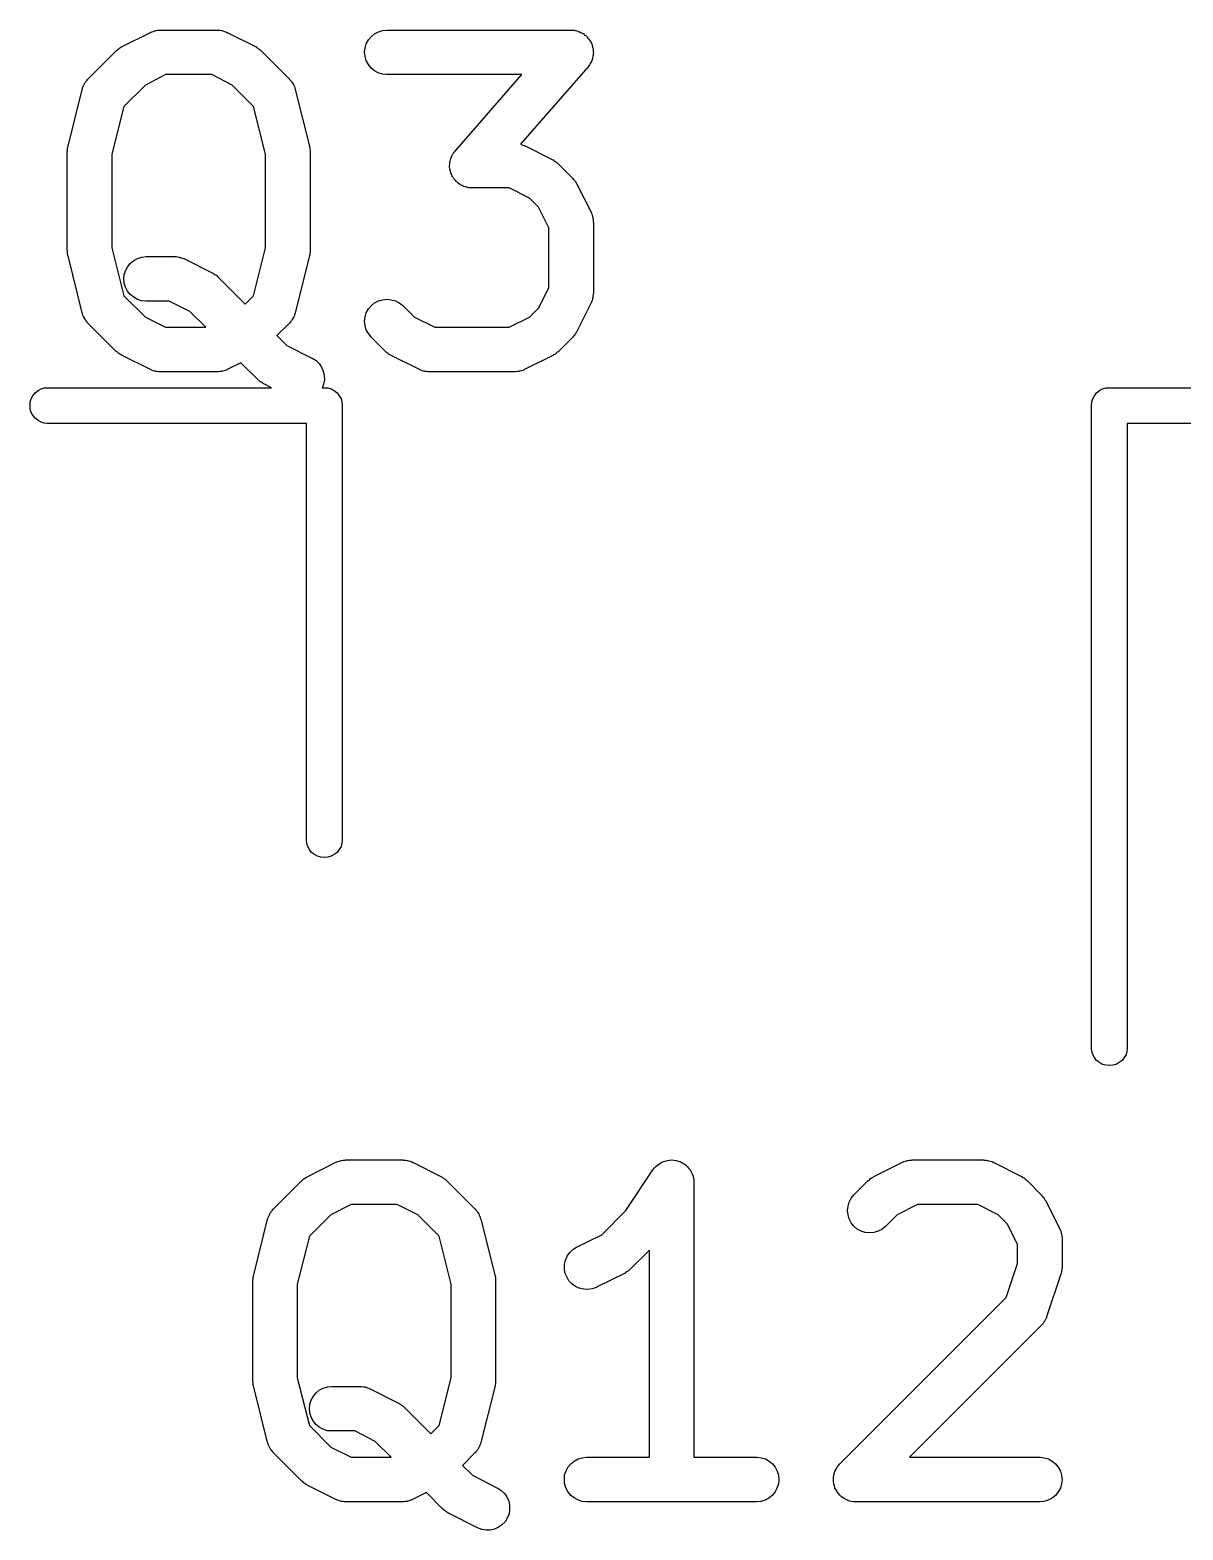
# Model space of a CAD drawing. Extents: x -2 to 178, y -114 to 6.
# Drawn here: x 161.89 to 165.77, y -109.42 to -104.38 of the extents above; entities that cross this region are included whole.
import ezdxf

# ---------------------------------------------------------------- set-up
doc = ezdxf.new("R2010")
doc.units = 0
doc.header["$MEASUREMENT"] = 0
doc.layers.add('BLACK', color=7, linetype='CONTINUOUS')

msp = doc.modelspace()

# ---------------------------------------------------------------- linework, layer by layer
at = {"layer": 'BLACK', "linetype": 'CONTINUOUS'}
for p, q in [((162.305, -104.382), (162.31, -104.38)), ((162.31, -104.38), (162.312, -104.379)), ((162.312, -104.379), (162.314, -104.379)), ((162.314, -104.379), (162.319, -104.378)), ((162.319, -104.378), (162.324, -104.378)), ((162.324, -104.378), (162.326, -104.378)), ((162.326, -104.378), (162.329, -104.377)), ((162.329, -104.377), (162.519, -104.377)), ((162.519, -104.377), (162.52, -104.377)), ((162.52, -104.377), (162.522, -104.378)), ((162.522, -104.378), (162.524, -104.378)), ((162.524, -104.378), (162.53, -104.378)), ((162.53, -104.378), (162.535, -104.379)), ((162.535, -104.379), (162.537, -104.38)), ((162.537, -104.38), (162.539, -104.38)), ((162.539, -104.38), (162.544, -104.382)), ((163.062, -104.383), (163.076, -104.379)), ((163.076, -104.379), (163.09, -104.377)), ((163.09, -104.377), (163.71, -104.377)), ((163.71, -104.377), (163.711, -104.377)), ((163.711, -104.377), (163.715, -104.378)), ((163.715, -104.378), (163.72, -104.378)), ((163.72, -104.378), (163.723, -104.379)), ((163.723, -104.379), (163.725, -104.379)), ((163.725, -104.379), (163.73, -104.38)), ((163.73, -104.38), (163.734, -104.382)), ((162.2, -104.433), (162.295, -104.385)), ((162.295, -104.385), (162.296, -104.385)), ((162.296, -104.385), (162.298, -104.384)), ((162.298, -104.384), (162.3, -104.383)), ((162.3, -104.383), (162.305, -104.382)), ((162.544, -104.382), (162.549, -104.383)), ((162.549, -104.383), (162.551, -104.385)), ((162.551, -104.385), (162.553, -104.385)), ((162.553, -104.385), (162.648, -104.433)), ((163.017, -104.437), (163.021, -104.423)), ((163.021, -104.423), (163.028, -104.41)), ((163.028, -104.41), (163.038, -104.399)), ((163.038, -104.399), (163.049, -104.39)), ((163.049, -104.39), (163.062, -104.383)), ((163.734, -104.382), (163.737, -104.383)), ((163.737, -104.383), (163.739, -104.383)), ((163.739, -104.383), (163.743, -104.386)), ((163.743, -104.386), (163.747, -104.388)), ((163.747, -104.388), (163.75, -104.389)), ((163.75, -104.389), (163.752, -104.39)), ((163.752, -104.39), (163.755, -104.394)), ((163.755, -104.394), (163.759, -104.396)), ((163.759, -104.396), (163.761, -104.398)), ((163.761, -104.398), (163.763, -104.4)), ((163.763, -104.4), (163.766, -104.404)), ((163.766, -104.404), (163.769, -104.407)), ((163.769, -104.407), (163.771, -104.409)), ((163.771, -104.409), (163.772, -104.411)), ((163.772, -104.411), (163.774, -104.415)), ((163.774, -104.415), (163.777, -104.419)), ((163.777, -104.419), (163.778, -104.422)), ((163.778, -104.422), (163.779, -104.424)), ((163.779, -104.424), (163.78, -104.429)), ((163.78, -104.429), (163.782, -104.433)), ((162.085, -104.542), (162.18, -104.447)), ((162.18, -104.447), (162.181, -104.446)), ((162.181, -104.446), (162.184, -104.444)), ((162.184, -104.444), (162.187, -104.441)), ((162.187, -104.441), (162.19, -104.439)), ((162.19, -104.439), (162.192, -104.437)), ((162.192, -104.437), (162.196, -104.435)), ((162.196, -104.435), (162.2, -104.433)), ((162.648, -104.433), (162.649, -104.433)), ((162.649, -104.433), (162.652, -104.436)), ((162.652, -104.436), (162.656, -104.438)), ((162.656, -104.438), (162.658, -104.44)), ((162.658, -104.44), (162.661, -104.441)), ((162.661, -104.441), (162.664, -104.444)), ((162.664, -104.444), (162.667, -104.447)), ((162.667, -104.447), (162.763, -104.542)), ((163.015, -104.452), (163.017, -104.437)), ((163.017, -104.466), (163.015, -104.452)), ((163.021, -104.48), (163.017, -104.466)), ((163.028, -104.493), (163.021, -104.48)), ((163.779, -104.481), (163.776, -104.486)), ((163.781, -104.477), (163.779, -104.479)), ((163.779, -104.479), (163.779, -104.481)), ((163.782, -104.472), (163.781, -104.477)), ((163.782, -104.433), (163.782, -104.436)), ((163.782, -104.436), (163.783, -104.438)), ((163.783, -104.467), (163.782, -104.472)), ((163.783, -104.438), (163.784, -104.443)), ((163.784, -104.462), (163.783, -104.465)), ((163.783, -104.465), (163.783, -104.467)), ((163.784, -104.443), (163.784, -104.448)), ((163.784, -104.448), (163.784, -104.45)), ((163.784, -104.45), (163.785, -104.453)), ((163.785, -104.453), (163.784, -104.458)), ((163.784, -104.458), (163.784, -104.462)), ((162.346, -104.527), (162.278, -104.562)), ((162.501, -104.527), (162.346, -104.527)), ((162.57, -104.562), (162.501, -104.527)), ((163.037, -104.505), (163.028, -104.493)), ((163.048, -104.514), (163.037, -104.505)), ((163.061, -104.521), (163.048, -104.514)), ((163.075, -104.526), (163.061, -104.521)), ((163.089, -104.527), (163.075, -104.526)), ((163.09, -104.527), (163.089, -104.527)), ((163.544, -104.527), (163.09, -104.527)), ((163.32, -104.784), (163.544, -104.527)), ((163.766, -104.502), (163.539, -104.761)), ((163.769, -104.498), (163.766, -104.502)), ((163.772, -104.494), (163.769, -104.498)), ((163.773, -104.492), (163.772, -104.494)), ((163.774, -104.49), (163.773, -104.492)), ((163.776, -104.486), (163.774, -104.49)), ((162.018, -104.768), (162.065, -104.577)), ((162.065, -104.577), (162.066, -104.576)), ((162.066, -104.576), (162.067, -104.571)), ((162.067, -104.571), (162.069, -104.566)), ((162.069, -104.566), (162.07, -104.564)), ((162.07, -104.564), (162.071, -104.562)), ((162.071, -104.562), (162.073, -104.558)), ((162.073, -104.558), (162.076, -104.554)), ((162.076, -104.554), (162.077, -104.552)), ((162.077, -104.552), (162.078, -104.55)), ((162.078, -104.55), (162.082, -104.546)), ((162.082, -104.546), (162.085, -104.542)), ((162.278, -104.562), (162.206, -104.634)), ((162.642, -104.634), (162.57, -104.562)), ((162.763, -104.542), (162.763, -104.543)), ((162.763, -104.543), (162.766, -104.547)), ((162.766, -104.547), (162.77, -104.551)), ((162.77, -104.551), (162.771, -104.553)), ((162.771, -104.553), (162.772, -104.554)), ((162.772, -104.554), (162.775, -104.559)), ((162.775, -104.559), (162.777, -104.563)), ((162.777, -104.563), (162.778, -104.565)), ((162.778, -104.565), (162.779, -104.567)), ((162.779, -104.567), (162.781, -104.572)), ((162.781, -104.572), (162.782, -104.577)), ((162.782, -104.577), (162.83, -104.768)), ((162.206, -104.634), (162.165, -104.795)), ((162.682, -104.795), (162.642, -104.634)), ((162.015, -104.785), (162.016, -104.783)), ((162.016, -104.776), (162.017, -104.77)), ((162.016, -104.782), (162.016, -104.776)), ((162.016, -104.783), (162.016, -104.782)), ((162.017, -104.77), (162.018, -104.769)), ((162.018, -104.769), (162.018, -104.768)), ((162.83, -104.768), (162.83, -104.769)), ((162.83, -104.769), (162.83, -104.77)), ((162.83, -104.77), (162.831, -104.771)), ((162.831, -104.771), (162.831, -104.777)), ((162.831, -104.777), (162.832, -104.783)), ((162.832, -104.783), (162.832, -104.784)), ((162.832, -104.784), (162.832, -104.786)), ((163.317, -104.788), (163.32, -104.784)), ((163.539, -104.761), (163.544, -104.763)), ((163.544, -104.763), (163.549, -104.764)), ((163.549, -104.764), (163.551, -104.765)), ((163.551, -104.765), (163.553, -104.766)), ((163.553, -104.766), (163.648, -104.814)), ((162.015, -104.786), (162.015, -104.785)), ((162.015, -105.119), (162.015, -104.786)), ((162.165, -104.795), (162.165, -105.11)), ((162.682, -105.11), (162.682, -104.795)), ((162.832, -104.786), (162.832, -105.119)), ((163.301, -104.833), (163.302, -104.828)), ((163.301, -104.835), (163.301, -104.833)), ((163.301, -104.838), (163.301, -104.835)), ((163.302, -104.821), (163.303, -104.818)), ((163.302, -104.823), (163.302, -104.821)), ((163.302, -104.828), (163.302, -104.823)), ((163.303, -104.818), (163.304, -104.814)), ((163.304, -104.814), (163.305, -104.809)), ((163.305, -104.809), (163.306, -104.807)), ((163.306, -104.807), (163.307, -104.804)), ((163.307, -104.804), (163.309, -104.8)), ((163.309, -104.8), (163.311, -104.796)), ((163.311, -104.796), (163.313, -104.794)), ((163.313, -104.794), (163.314, -104.791)), ((163.314, -104.791), (163.317, -104.788)), ((163.648, -104.814), (163.649, -104.814)), ((163.649, -104.814), (163.652, -104.817)), ((163.652, -104.817), (163.656, -104.819)), ((163.656, -104.819), (163.658, -104.821)), ((163.658, -104.821), (163.661, -104.822)), ((163.661, -104.822), (163.664, -104.825)), ((163.664, -104.825), (163.667, -104.828)), ((163.667, -104.828), (163.715, -104.876)), ((163.302, -104.843), (163.301, -104.838)), ((163.303, -104.847), (163.302, -104.843)), ((163.303, -104.85), (163.303, -104.847)), ((163.304, -104.853), (163.303, -104.85)), ((163.305, -104.857), (163.304, -104.853)), ((163.307, -104.861), (163.305, -104.857)), ((163.308, -104.864), (163.307, -104.861)), ((163.309, -104.866), (163.308, -104.864)), ((163.311, -104.87), (163.309, -104.866)), ((163.313, -104.874), (163.311, -104.87)), ((163.315, -104.876), (163.313, -104.874)), ((163.316, -104.879), (163.315, -104.876)), ((163.32, -104.882), (163.316, -104.879)), ((163.323, -104.886), (163.32, -104.882)), ((163.715, -104.876), (163.716, -104.876)), ((163.716, -104.876), (163.718, -104.88)), ((163.718, -104.88), (163.721, -104.883)), ((163.721, -104.883), (163.723, -104.885)), ((163.723, -104.885), (163.725, -104.888)), ((163.325, -104.887), (163.323, -104.886)), ((163.326, -104.889), (163.325, -104.887)), ((163.33, -104.892), (163.326, -104.889)), ((163.334, -104.895), (163.33, -104.892)), ((163.336, -104.896), (163.334, -104.895)), ((163.338, -104.898), (163.336, -104.896)), ((163.343, -104.9), (163.338, -104.898)), ((163.347, -104.902), (163.343, -104.9)), ((163.349, -104.903), (163.347, -104.902)), ((163.352, -104.904), (163.349, -104.903)), ((163.356, -104.905), (163.352, -104.904)), ((163.361, -104.907), (163.356, -104.905)), ((163.363, -104.907), (163.361, -104.907)), ((163.366, -104.908), (163.363, -104.907)), ((163.37, -104.908), (163.366, -104.908)), ((163.375, -104.908), (163.37, -104.908)), ((163.376, -104.908), (163.375, -104.908)), ((163.501, -104.908), (163.376, -104.908)), ((163.57, -104.943), (163.501, -104.908)), ((163.725, -104.888), (163.727, -104.891)), ((163.727, -104.891), (163.729, -104.895)), ((163.729, -104.895), (163.777, -104.99)), ((163.6, -104.973), (163.57, -104.943)), ((163.635, -105.042), (163.6, -104.973)), ((163.777, -104.99), (163.777, -104.991)), ((163.777, -104.991), (163.778, -104.993)), ((163.778, -104.993), (163.779, -104.995)), ((163.779, -104.995), (163.78, -105)), ((163.78, -105), (163.782, -105.005)), ((163.782, -105.005), (163.782, -105.007)), ((163.782, -105.007), (163.783, -105.009)), ((163.783, -105.009), (163.784, -105.014)), ((163.784, -105.014), (163.784, -105.019)), ((163.784, -105.019), (163.784, -105.022)), ((163.784, -105.022), (163.785, -105.024)), ((163.785, -105.024), (163.785, -105.262)), ((163.635, -105.244), (163.635, -105.042)), ((162.016, -105.12), (162.015, -105.119)), ((162.016, -105.122), (162.016, -105.12)), ((162.016, -105.128), (162.016, -105.122)), ((162.017, -105.134), (162.016, -105.128)), ((162.017, -105.135), (162.017, -105.134)), ((162.017, -105.136), (162.017, -105.135)), ((162.018, -105.137), (162.017, -105.136)), ((162.065, -105.328), (162.018, -105.137)), ((162.165, -105.11), (162.206, -105.271)), ((162.642, -105.271), (162.682, -105.11)), ((162.83, -105.137), (162.782, -105.328)), ((162.831, -105.135), (162.83, -105.136)), ((162.83, -105.136), (162.83, -105.137)), ((162.832, -105.123), (162.831, -105.129)), ((162.831, -105.129), (162.831, -105.135)), ((162.832, -105.119), (162.832, -105.12)), ((162.832, -105.12), (162.832, -105.121)), ((162.832, -105.121), (162.832, -105.123)), ((162.207, -105.199), (162.212, -105.185)), ((162.212, -105.185), (162.219, -105.172)), ((162.219, -105.172), (162.228, -105.161)), ((162.228, -105.161), (162.239, -105.152)), ((162.239, -105.152), (162.252, -105.145)), ((162.252, -105.145), (162.266, -105.141)), ((162.266, -105.141), (162.281, -105.139)), ((162.281, -105.139), (162.376, -105.139)), ((162.376, -105.139), (162.377, -105.139)), ((162.377, -105.139), (162.379, -105.14)), ((162.379, -105.14), (162.382, -105.139)), ((162.382, -105.139), (162.387, -105.14)), ((162.387, -105.14), (162.392, -105.141)), ((162.392, -105.141), (162.394, -105.142)), ((162.394, -105.142), (162.396, -105.142)), ((162.396, -105.142), (162.401, -105.144)), ((162.401, -105.144), (162.406, -105.145)), ((162.406, -105.145), (162.408, -105.146)), ((162.408, -105.146), (162.41, -105.147)), ((162.41, -105.147), (162.505, -105.195)), ((162.206, -105.214), (162.207, -105.199)), ((162.207, -105.228), (162.206, -105.214)), ((162.211, -105.242), (162.207, -105.228)), ((162.505, -105.195), (162.506, -105.195)), ((162.506, -105.195), (162.509, -105.198)), ((162.509, -105.198), (162.513, -105.2)), ((162.513, -105.2), (162.516, -105.202)), ((162.516, -105.202), (162.518, -105.203)), ((162.518, -105.203), (162.521, -105.206)), ((162.521, -105.206), (162.524, -105.209)), ((162.524, -105.209), (162.614, -105.299)), ((162.206, -105.271), (162.278, -105.343)), ((162.218, -105.255), (162.211, -105.242)), ((162.227, -105.267), (162.218, -105.255)), ((162.239, -105.276), (162.227, -105.267)), ((162.251, -105.283), (162.239, -105.276)), ((162.265, -105.288), (162.251, -105.283)), ((162.28, -105.289), (162.265, -105.288)), ((162.281, -105.289), (162.28, -105.289)), ((162.358, -105.289), (162.281, -105.289)), ((162.427, -105.324), (162.358, -105.289)), ((162.614, -105.299), (162.642, -105.271)), ((163.049, -105.295), (163.062, -105.288)), ((163.062, -105.288), (163.076, -105.284)), ((163.076, -105.284), (163.091, -105.282)), ((163.091, -105.282), (163.105, -105.284)), ((163.105, -105.284), (163.119, -105.288)), ((163.119, -105.288), (163.132, -105.295)), ((163.6, -105.313), (163.635, -105.244)), ((163.78, -105.287), (163.778, -105.291)), ((163.782, -105.282), (163.78, -105.287)), ((163.783, -105.277), (163.782, -105.28)), ((163.782, -105.28), (163.782, -105.282)), ((163.784, -105.267), (163.783, -105.272)), ((163.783, -105.272), (163.783, -105.277)), ((163.785, -105.263), (163.784, -105.265)), ((163.784, -105.265), (163.784, -105.267)), ((163.785, -105.262), (163.785, -105.263)), ((162.067, -105.332), (162.065, -105.328)), ((162.068, -105.337), (162.067, -105.332)), ((162.069, -105.339), (162.068, -105.337)), ((162.07, -105.341), (162.069, -105.339)), ((162.481, -105.377), (162.427, -105.324)), ((162.779, -105.338), (162.778, -105.34)), ((162.78, -105.333), (162.779, -105.338)), ((162.782, -105.329), (162.78, -105.333)), ((162.782, -105.328), (162.782, -105.329)), ((163.017, -105.342), (163.021, -105.328)), ((163.021, -105.328), (163.028, -105.315)), ((163.028, -105.315), (163.038, -105.304)), ((163.038, -105.304), (163.049, -105.295)), ((163.132, -105.295), (163.144, -105.304)), ((163.144, -105.304), (163.183, -105.343)), ((163.57, -105.343), (163.6, -105.313)), ((163.777, -105.295), (163.729, -105.391)), ((163.778, -105.291), (163.777, -105.293)), ((163.777, -105.293), (163.777, -105.295)), ((162.073, -105.346), (162.07, -105.341)), ((162.075, -105.35), (162.073, -105.346)), ((162.077, -105.352), (162.075, -105.35)), ((162.078, -105.354), (162.077, -105.352)), ((162.081, -105.358), (162.078, -105.354)), ((162.084, -105.362), (162.081, -105.358)), ((162.085, -105.363), (162.084, -105.362)), ((162.18, -105.458), (162.085, -105.363)), ((162.278, -105.343), (162.346, -105.377)), ((162.346, -105.377), (162.481, -105.377)), ((162.763, -105.363), (162.72, -105.405)), ((162.766, -105.359), (162.763, -105.363)), ((162.769, -105.355), (162.766, -105.359)), ((162.77, -105.353), (162.769, -105.355)), ((162.772, -105.351), (162.77, -105.353)), ((162.774, -105.347), (162.772, -105.351)), ((162.777, -105.342), (162.774, -105.347)), ((162.778, -105.34), (162.777, -105.342)), ((163.015, -105.356), (163.017, -105.342)), ((163.017, -105.371), (163.015, -105.356)), ((163.021, -105.385), (163.017, -105.371)), ((163.028, -105.398), (163.021, -105.385)), ((163.183, -105.343), (163.251, -105.377)), ((163.251, -105.377), (163.501, -105.377)), ((163.501, -105.377), (163.57, -105.343)), ((162.72, -105.405), (162.754, -105.438)), ((162.754, -105.438), (162.838, -105.481)), ((163.037, -105.409), (163.028, -105.398)), ((163.037, -105.41), (163.037, -105.409)), ((163.085, -105.458), (163.037, -105.41)), ((163.715, -105.41), (163.667, -105.458)), ((163.718, -105.407), (163.715, -105.41)), ((163.721, -105.404), (163.718, -105.407)), ((163.722, -105.401), (163.721, -105.404)), ((163.724, -105.399), (163.722, -105.401)), ((163.726, -105.395), (163.724, -105.399)), ((163.729, -105.392), (163.726, -105.395)), ((163.729, -105.391), (163.729, -105.392)), ((162.184, -105.46), (162.18, -105.458)), ((162.187, -105.463), (162.184, -105.46)), ((162.189, -105.465), (162.187, -105.463)), ((162.192, -105.467), (162.189, -105.465)), ((162.195, -105.469), (162.192, -105.467)), ((162.199, -105.471), (162.195, -105.469)), ((162.2, -105.472), (162.199, -105.471)), ((162.295, -105.519), (162.2, -105.472)), ((162.838, -105.481), (162.839, -105.481)), ((162.839, -105.481), (162.852, -105.489)), ((162.852, -105.489), (162.862, -105.499)), ((163.088, -105.46), (163.085, -105.458)), ((163.091, -105.463), (163.088, -105.46)), ((163.094, -105.465), (163.091, -105.463)), ((163.096, -105.467), (163.094, -105.465)), ((163.1, -105.469), (163.096, -105.467)), ((163.104, -105.471), (163.1, -105.469)), ((163.105, -105.472), (163.104, -105.471)), ((163.2, -105.519), (163.105, -105.472)), ((163.648, -105.472), (163.553, -105.519)), ((163.651, -105.47), (163.648, -105.472)), ((163.655, -105.468), (163.651, -105.47)), ((163.658, -105.466), (163.655, -105.468)), ((163.66, -105.464), (163.658, -105.466)), ((163.663, -105.461), (163.66, -105.464)), ((163.667, -105.459), (163.663, -105.461)), ((163.667, -105.458), (163.667, -105.459)), ((162.297, -105.52), (162.295, -105.519)), ((162.299, -105.521), (162.297, -105.52)), ((162.304, -105.523), (162.299, -105.521)), ((162.309, -105.525), (162.304, -105.523)), ((162.311, -105.525), (162.309, -105.525)), ((162.313, -105.526), (162.311, -105.525)), ((162.318, -105.526), (162.313, -105.526)), ((162.323, -105.527), (162.318, -105.526)), ((162.325, -105.527), (162.323, -105.527)), ((162.328, -105.527), (162.325, -105.527)), ((162.329, -105.527), (162.328, -105.527)), ((162.519, -105.527), (162.329, -105.527)), ((162.521, -105.527), (162.519, -105.527)), ((162.523, -105.527), (162.521, -105.527)), ((162.529, -105.526), (162.523, -105.527)), ((162.534, -105.526), (162.529, -105.526)), ((162.536, -105.525), (162.534, -105.526)), ((162.538, -105.525), (162.536, -105.525)), ((162.543, -105.523), (162.538, -105.525)), ((162.548, -105.522), (162.543, -105.523)), ((162.55, -105.521), (162.548, -105.522)), ((162.552, -105.52), (162.55, -105.521)), ((162.553, -105.519), (162.552, -105.52)), ((162.599, -105.496), (162.553, -105.519)), ((162.656, -105.553), (162.599, -105.496)), ((162.862, -105.499), (162.87, -105.511)), ((162.87, -105.511), (162.876, -105.525)), ((162.876, -105.525), (162.879, -105.539)), ((162.879, -105.539), (162.88, -105.554)), ((163.202, -105.52), (163.2, -105.519)), ((163.204, -105.521), (163.202, -105.52)), ((163.209, -105.523), (163.204, -105.521)), ((163.213, -105.525), (163.209, -105.523)), ((163.216, -105.525), (163.213, -105.525)), ((163.218, -105.526), (163.216, -105.525)), ((163.223, -105.526), (163.218, -105.526)), ((163.228, -105.527), (163.223, -105.526)), ((163.23, -105.527), (163.228, -105.527)), ((163.232, -105.527), (163.23, -105.527)), ((163.233, -105.527), (163.232, -105.527)), ((163.519, -105.527), (163.233, -105.527)), ((163.521, -105.527), (163.519, -105.527)), ((163.523, -105.527), (163.521, -105.527)), ((163.529, -105.526), (163.523, -105.527)), ((163.534, -105.526), (163.529, -105.526)), ((163.536, -105.525), (163.534, -105.526)), ((163.538, -105.525), (163.536, -105.525)), ((163.543, -105.523), (163.538, -105.525)), ((163.548, -105.522), (163.543, -105.523)), ((163.55, -105.521), (163.548, -105.522)), ((163.552, -105.52), (163.55, -105.521)), ((163.553, -105.519), (163.552, -105.52)), ((161.907, -105.597), (161.917, -105.59)), ((161.917, -105.59), (161.927, -105.584)), ((161.927, -105.584), (161.938, -105.581)), ((161.938, -105.581), (161.947, -105.58)), ((161.947, -105.58), (162.702, -105.58)), ((162.66, -105.556), (162.656, -105.553)), ((162.663, -105.559), (162.66, -105.556)), ((162.665, -105.56), (162.663, -105.559)), ((162.668, -105.562), (162.665, -105.56)), ((162.672, -105.564), (162.668, -105.562)), ((162.675, -105.567), (162.672, -105.564)), ((162.676, -105.567), (162.675, -105.567)), ((162.702, -105.58), (162.676, -105.567)), ((162.877, -105.568), (162.872, -105.58)), ((162.872, -105.58), (162.877, -105.58)), ((162.88, -105.554), (162.877, -105.568)), ((162.877, -105.58), (162.88, -105.58)), ((162.88, -105.58), (162.883, -105.58)), ((162.883, -105.58), (162.883, -105.58)), ((162.883, -105.58), (162.892, -105.581)), ((162.892, -105.581), (162.903, -105.584)), ((162.903, -105.584), (162.913, -105.59)), ((162.913, -105.59), (162.923, -105.597)), ((165.477, -105.597), (165.487, -105.59)), ((165.487, -105.59), (165.497, -105.584)), ((165.497, -105.584), (165.508, -105.581)), ((165.508, -105.581), (165.517, -105.58)), ((165.517, -105.58), (165.52, -105.58)), ((165.52, -105.58), (165.523, -105.58)), ((165.523, -105.58), (166.453, -105.58)), ((161.89, -105.64), (161.891, -105.628)), ((161.891, -105.652), (161.89, -105.64)), ((161.891, -105.628), (161.894, -105.617)), ((161.894, -105.617), (161.9, -105.607)), ((161.9, -105.607), (161.907, -105.597)), ((162.923, -105.597), (162.93, -105.607)), ((162.93, -105.607), (162.936, -105.617)), ((162.936, -105.617), (162.939, -105.628)), ((162.939, -105.628), (162.94, -105.64)), ((162.94, -105.64), (162.94, -105.643)), ((165.46, -105.64), (165.461, -105.628)), ((165.46, -105.643), (165.46, -105.64)), ((165.461, -105.628), (165.464, -105.617)), ((165.464, -105.617), (165.47, -105.607)), ((165.47, -105.607), (165.477, -105.597)), ((161.894, -105.663), (161.891, -105.652)), ((161.9, -105.673), (161.894, -105.663)), ((161.907, -105.683), (161.9, -105.673)), ((161.917, -105.69), (161.907, -105.683)), ((161.927, -105.696), (161.917, -105.69)), ((162.94, -105.643), (162.94, -107.103)), ((165.46, -107.803), (165.46, -105.643)), ((161.938, -105.699), (161.927, -105.696)), ((161.947, -105.7), (161.938, -105.699)), ((162.82, -105.7), (161.947, -105.7)), ((162.82, -107.103), (162.82, -105.7)), ((166.453, -105.7), (165.58, -105.7)), ((165.58, -105.7), (165.58, -107.803)), ((162.821, -107.112), (162.82, -107.103)), ((162.94, -107.103), (162.939, -107.112)), ((162.824, -107.123), (162.821, -107.112)), ((162.83, -107.133), (162.824, -107.123)), ((162.837, -107.143), (162.83, -107.133)), ((162.847, -107.15), (162.837, -107.143)), ((162.857, -107.156), (162.847, -107.15)), ((162.913, -107.15), (162.903, -107.156)), ((162.923, -107.143), (162.913, -107.15)), ((162.93, -107.133), (162.923, -107.143)), ((162.936, -107.123), (162.93, -107.133)), ((162.939, -107.112), (162.936, -107.123)), ((162.868, -107.159), (162.857, -107.156)), ((162.88, -107.16), (162.868, -107.159)), ((162.892, -107.159), (162.88, -107.16)), ((162.903, -107.156), (162.892, -107.159)), ((165.461, -107.812), (165.46, -107.803)), ((165.58, -107.803), (165.579, -107.812)), ((165.464, -107.823), (165.461, -107.812)), ((165.47, -107.833), (165.464, -107.823)), ((165.477, -107.843), (165.47, -107.833)), ((165.487, -107.85), (165.477, -107.843)), ((165.497, -107.856), (165.487, -107.85)), ((165.508, -107.859), (165.497, -107.856)), ((165.52, -107.86), (165.508, -107.859)), ((165.532, -107.859), (165.52, -107.86)), ((165.543, -107.856), (165.532, -107.859)), ((165.553, -107.85), (165.543, -107.856)), ((165.563, -107.843), (165.553, -107.85)), ((165.57, -107.833), (165.563, -107.843)), ((165.576, -107.823), (165.57, -107.833)), ((165.579, -107.812), (165.576, -107.823)), ((162.824, -108.233), (162.919, -108.185)), ((162.919, -108.185), (162.92, -108.185)), ((162.92, -108.185), (162.922, -108.184)), ((162.922, -108.184), (162.924, -108.183)), ((162.924, -108.183), (162.929, -108.182)), ((162.929, -108.182), (162.934, -108.18)), ((162.934, -108.18), (162.936, -108.179)), ((162.936, -108.179), (162.938, -108.179)), ((162.938, -108.179), (162.943, -108.178)), ((162.943, -108.178), (162.948, -108.178)), ((162.948, -108.178), (162.95, -108.178)), ((162.95, -108.178), (162.952, -108.177)), ((162.952, -108.177), (163.143, -108.177)), ((163.143, -108.177), (163.144, -108.177)), ((163.144, -108.177), (163.146, -108.178)), ((163.146, -108.178), (163.148, -108.178)), ((163.148, -108.178), (163.153, -108.178)), ((163.153, -108.178), (163.158, -108.179)), ((163.158, -108.179), (163.161, -108.18)), ((163.161, -108.18), (163.163, -108.18)), ((163.163, -108.18), (163.168, -108.182)), ((163.168, -108.182), (163.172, -108.183)), ((163.172, -108.183), (163.174, -108.185)), ((163.174, -108.185), (163.176, -108.185)), ((163.176, -108.185), (163.272, -108.233)), ((163.894, -108.347), (163.985, -108.211)), ((163.985, -108.211), (163.986, -108.21)), ((163.986, -108.21), (163.99, -108.204)), ((163.986, -108.21), (163.986, -108.21)), ((163.986, -108.21), (163.986, -108.21)), ((163.986, -108.21), (163.986, -108.21)), ((163.99, -108.204), (163.995, -108.199)), ((163.995, -108.199), (164.001, -108.194)), ((163.995, -108.199), (163.995, -108.199)), ((163.995, -108.199), (163.995, -108.199)), ((164.001, -108.194), (164.007, -108.19)), ((164.007, -108.19), (164.013, -108.186)), ((164.007, -108.19), (164.007, -108.19)), ((164.007, -108.19), (164.007, -108.19)), ((164.013, -108.186), (164.02, -108.183)), ((164.02, -108.183), (164.026, -108.181)), ((164.02, -108.183), (164.02, -108.183)), ((164.02, -108.183), (164.02, -108.183)), ((164.026, -108.181), (164.034, -108.179)), ((164.034, -108.179), (164.041, -108.178)), ((164.034, -108.179), (164.034, -108.179)), ((164.034, -108.179), (164.034, -108.179)), ((164.041, -108.178), (164.048, -108.177)), ((164.048, -108.177), (164.048, -108.177)), ((164.048, -108.177), (164.055, -108.178)), ((164.048, -108.177), (164.048, -108.177)), ((164.055, -108.178), (164.063, -108.179)), ((164.063, -108.179), (164.063, -108.179)), ((164.063, -108.179), (164.063, -108.179)), ((164.063, -108.179), (164.07, -108.181)), ((164.07, -108.181), (164.077, -108.183)), ((164.077, -108.183), (164.077, -108.183)), ((164.077, -108.183), (164.077, -108.183)), ((164.077, -108.183), (164.083, -108.187)), ((164.083, -108.187), (164.09, -108.19)), ((164.09, -108.19), (164.09, -108.19)), ((164.09, -108.19), (164.09, -108.19)), ((164.09, -108.19), (164.095, -108.195)), ((164.095, -108.195), (164.101, -108.2)), ((164.101, -108.2), (164.101, -108.2)), ((164.101, -108.2), (164.101, -108.2)), ((164.101, -108.2), (164.105, -108.205)), ((164.105, -108.205), (164.11, -108.211)), ((164.11, -108.211), (164.11, -108.211)), ((164.11, -108.211), (164.11, -108.211)), ((164.11, -108.211), (164.114, -108.217)), ((164.728, -108.233), (164.824, -108.185)), ((164.824, -108.185), (164.825, -108.185)), ((164.825, -108.185), (164.827, -108.184)), ((164.827, -108.184), (164.829, -108.183)), ((164.829, -108.183), (164.833, -108.182)), ((164.833, -108.182), (164.838, -108.18)), ((164.838, -108.18), (164.84, -108.179)), ((164.84, -108.179), (164.843, -108.179)), ((164.843, -108.179), (164.848, -108.178)), ((164.848, -108.178), (164.853, -108.178)), ((164.853, -108.178), (164.855, -108.178)), ((164.855, -108.178), (164.857, -108.177)), ((164.857, -108.177), (165.095, -108.177)), ((165.095, -108.177), (165.096, -108.177)), ((165.096, -108.177), (165.098, -108.178)), ((165.098, -108.178), (165.101, -108.178)), ((165.101, -108.178), (165.106, -108.178)), ((165.106, -108.178), (165.111, -108.179)), ((165.111, -108.179), (165.113, -108.18)), ((165.113, -108.18), (165.115, -108.18)), ((165.115, -108.18), (165.12, -108.182)), ((165.12, -108.182), (165.125, -108.183)), ((165.125, -108.183), (165.127, -108.185)), ((165.127, -108.185), (165.129, -108.185)), ((165.129, -108.185), (165.224, -108.233)), ((162.709, -108.342), (162.804, -108.247)), ((162.804, -108.247), (162.805, -108.246)), ((162.805, -108.246), (162.808, -108.244)), ((162.808, -108.244), (162.811, -108.241)), ((162.811, -108.241), (162.814, -108.239)), ((162.814, -108.239), (162.816, -108.237)), ((162.816, -108.237), (162.82, -108.235)), ((162.82, -108.235), (162.824, -108.233)), ((163.272, -108.233), (163.273, -108.233)), ((163.273, -108.233), (163.276, -108.236)), ((163.276, -108.236), (163.28, -108.238)), ((163.28, -108.238), (163.282, -108.24)), ((163.282, -108.24), (163.285, -108.241)), ((163.285, -108.241), (163.288, -108.244)), ((163.288, -108.244), (163.291, -108.247)), ((163.291, -108.247), (163.386, -108.342)), ((164.114, -108.217), (164.117, -108.224)), ((164.117, -108.224), (164.117, -108.224)), ((164.117, -108.224), (164.117, -108.224)), ((164.117, -108.224), (164.119, -108.23)), ((164.119, -108.23), (164.121, -108.238)), ((164.121, -108.238), (164.121, -108.238)), ((164.121, -108.238), (164.121, -108.238)), ((164.121, -108.238), (164.122, -108.245)), ((164.122, -108.245), (164.123, -108.252)), ((164.123, -108.252), (164.123, -109.177)), ((164.661, -108.295), (164.709, -108.247)), ((164.709, -108.247), (164.71, -108.246)), ((164.71, -108.246), (164.713, -108.244)), ((164.713, -108.244), (164.716, -108.241)), ((164.716, -108.241), (164.719, -108.239)), ((164.719, -108.239), (164.721, -108.237)), ((164.721, -108.237), (164.725, -108.235)), ((164.725, -108.235), (164.728, -108.233)), ((165.224, -108.233), (165.225, -108.233)), ((165.225, -108.233), (165.228, -108.236)), ((165.228, -108.236), (165.232, -108.238)), ((165.232, -108.238), (165.235, -108.24)), ((165.235, -108.24), (165.237, -108.241)), ((165.237, -108.241), (165.24, -108.244)), ((165.24, -108.244), (165.244, -108.247)), ((165.244, -108.247), (165.291, -108.295)), ((164.645, -108.319), (164.652, -108.306)), ((164.652, -108.306), (164.661, -108.295)), ((165.291, -108.295), (165.292, -108.295)), ((165.292, -108.295), (165.294, -108.299)), ((165.294, -108.299), (165.297, -108.302)), ((165.297, -108.302), (165.299, -108.304)), ((165.299, -108.304), (165.301, -108.307)), ((165.301, -108.307), (165.303, -108.311)), ((165.303, -108.311), (165.305, -108.314)), ((165.305, -108.314), (165.353, -108.409)), ((162.691, -108.371), (162.693, -108.366)), ((162.693, -108.366), (162.694, -108.364)), ((162.694, -108.364), (162.695, -108.362)), ((162.695, -108.362), (162.697, -108.358)), ((162.697, -108.358), (162.7, -108.354)), ((162.7, -108.354), (162.701, -108.352)), ((162.701, -108.352), (162.702, -108.35)), ((162.702, -108.35), (162.706, -108.346)), ((162.706, -108.346), (162.709, -108.342)), ((162.902, -108.362), (162.83, -108.434)), ((162.97, -108.327), (162.902, -108.362)), ((163.125, -108.327), (162.97, -108.327)), ((163.194, -108.362), (163.125, -108.327)), ((163.266, -108.434), (163.194, -108.362)), ((163.386, -108.342), (163.387, -108.343)), ((163.387, -108.343), (163.39, -108.347)), ((163.39, -108.347), (163.394, -108.351)), ((163.394, -108.351), (163.395, -108.353)), ((163.395, -108.353), (163.396, -108.354)), ((163.396, -108.354), (163.399, -108.359)), ((163.399, -108.359), (163.401, -108.363)), ((163.401, -108.363), (163.402, -108.365)), ((163.402, -108.365), (163.403, -108.367)), ((163.813, -108.429), (163.894, -108.347)), ((164.639, -108.347), (164.641, -108.333)), ((164.641, -108.362), (164.639, -108.347)), ((164.641, -108.333), (164.645, -108.319)), ((164.645, -108.376), (164.641, -108.362)), ((164.806, -108.362), (164.767, -108.401)), ((164.875, -108.327), (164.806, -108.362)), ((165.078, -108.327), (164.875, -108.327)), ((165.146, -108.362), (165.078, -108.327)), ((165.176, -108.392), (165.146, -108.362)), ((162.642, -108.568), (162.689, -108.377)), ((162.689, -108.376), (162.691, -108.371)), ((162.689, -108.377), (162.689, -108.376)), ((163.403, -108.367), (163.404, -108.372)), ((163.404, -108.372), (163.406, -108.377)), ((163.406, -108.377), (163.454, -108.568)), ((164.652, -108.389), (164.645, -108.376)), ((164.661, -108.4), (164.652, -108.389)), ((164.672, -108.41), (164.661, -108.4)), ((164.685, -108.417), (164.672, -108.41)), ((164.699, -108.421), (164.685, -108.417)), ((164.742, -108.417), (164.728, -108.421)), ((164.755, -108.411), (164.742, -108.417)), ((164.767, -108.401), (164.755, -108.411)), ((164.767, -108.401), (164.767, -108.401)), ((165.211, -108.461), (165.176, -108.392)), ((165.353, -108.409), (165.353, -108.41)), ((165.353, -108.41), (165.354, -108.412)), ((165.354, -108.412), (165.355, -108.414)), ((165.355, -108.414), (165.357, -108.419)), ((162.83, -108.434), (162.789, -108.595)), ((163.306, -108.595), (163.266, -108.434)), ((163.728, -108.471), (163.813, -108.429)), ((164.713, -108.423), (164.699, -108.421)), ((164.728, -108.421), (164.713, -108.423)), ((165.211, -108.526), (165.211, -108.461)), ((165.357, -108.419), (165.358, -108.424)), ((165.358, -108.424), (165.359, -108.426)), ((165.359, -108.426), (165.359, -108.428)), ((165.359, -108.428), (165.36, -108.433)), ((165.36, -108.433), (165.361, -108.438)), ((165.361, -108.438), (165.36, -108.441)), ((165.36, -108.441), (165.361, -108.443)), ((165.361, -108.443), (165.361, -108.538)), ((163.688, -108.528), (163.691, -108.514)), ((163.691, -108.514), (163.697, -108.501)), ((163.697, -108.501), (163.705, -108.489)), ((163.705, -108.489), (163.716, -108.479)), ((163.716, -108.479), (163.728, -108.471)), ((163.973, -108.481), (163.91, -108.544)), ((163.973, -109.177), (163.973, -108.481)), ((162.641, -108.569), (162.642, -108.568)), ((163.454, -108.568), (163.454, -108.569)), ((163.687, -108.543), (163.688, -108.528)), ((163.689, -108.557), (163.687, -108.543)), ((163.695, -108.571), (163.689, -108.557)), ((163.891, -108.558), (163.795, -108.605)), ((163.894, -108.555), (163.891, -108.558)), ((163.898, -108.553), (163.894, -108.555)), ((163.9, -108.551), (163.898, -108.553)), ((163.903, -108.55), (163.9, -108.551)), ((163.906, -108.547), (163.903, -108.55)), ((163.909, -108.544), (163.906, -108.547)), ((163.91, -108.544), (163.909, -108.544)), ((165.173, -108.64), (165.211, -108.526)), ((165.357, -108.562), (165.309, -108.705)), ((165.358, -108.558), (165.357, -108.562)), ((165.359, -108.554), (165.358, -108.558)), ((165.36, -108.548), (165.359, -108.551)), ((165.359, -108.551), (165.359, -108.554)), ((165.361, -108.539), (165.36, -108.543)), ((165.36, -108.543), (165.36, -108.548)), ((165.361, -108.538), (165.361, -108.539)), ((162.639, -108.582), (162.64, -108.576)), ((162.639, -108.583), (162.639, -108.582)), ((162.639, -108.585), (162.639, -108.583)), ((162.639, -108.586), (162.639, -108.585)), ((162.639, -108.919), (162.639, -108.586)), ((162.64, -108.576), (162.641, -108.57)), ((162.641, -108.57), (162.641, -108.569)), ((162.789, -108.595), (162.789, -108.91)), ((163.306, -108.91), (163.306, -108.595)), ((163.454, -108.569), (163.454, -108.57)), ((163.454, -108.57), (163.455, -108.571)), ((163.455, -108.571), (163.455, -108.577)), ((163.455, -108.577), (163.456, -108.583)), ((163.456, -108.583), (163.456, -108.584)), ((163.456, -108.584), (163.456, -108.586)), ((163.456, -108.586), (163.456, -108.919)), ((163.702, -108.584), (163.695, -108.571)), ((163.712, -108.594), (163.702, -108.584)), ((163.724, -108.603), (163.712, -108.594)), ((163.737, -108.609), (163.724, -108.603)), ((163.752, -108.612), (163.737, -108.609)), ((163.766, -108.613), (163.752, -108.612)), ((163.781, -108.611), (163.766, -108.613)), ((163.795, -108.606), (163.781, -108.611)), ((163.795, -108.605), (163.795, -108.606)), ((164.614, -109.199), (165.173, -108.64)), ((165.303, -108.719), (165.301, -108.721)), ((165.305, -108.714), (165.303, -108.719)), ((165.307, -108.71), (165.305, -108.714)), ((165.308, -108.708), (165.307, -108.71)), ((165.309, -108.706), (165.308, -108.708)), ((165.309, -108.705), (165.309, -108.706)), ((165.291, -108.734), (164.848, -109.177)), ((165.293, -108.732), (165.291, -108.734)), ((165.294, -108.731), (165.293, -108.732)), ((165.297, -108.727), (165.294, -108.731)), ((165.3, -108.723), (165.297, -108.727)), ((165.301, -108.721), (165.3, -108.723)), ((162.639, -108.92), (162.639, -108.919)), ((162.639, -108.922), (162.639, -108.92)), ((162.789, -108.91), (162.83, -109.071)), ((163.266, -109.071), (163.306, -108.91)), ((163.456, -108.919), (163.456, -108.92)), ((163.456, -108.92), (163.456, -108.921)), ((163.456, -108.921), (163.456, -108.923)), ((162.64, -108.928), (162.639, -108.922)), ((162.641, -108.934), (162.64, -108.928)), ((162.641, -108.935), (162.641, -108.934)), ((162.641, -108.936), (162.641, -108.935)), ((162.642, -108.937), (162.641, -108.936)), ((162.689, -109.128), (162.642, -108.937)), ((162.836, -108.985), (162.843, -108.972)), ((162.843, -108.972), (162.852, -108.961)), ((162.852, -108.961), (162.863, -108.952)), ((162.863, -108.952), (162.876, -108.945)), ((162.876, -108.945), (162.89, -108.941)), ((162.89, -108.941), (162.905, -108.939)), ((162.905, -108.939), (163, -108.939)), ((163, -108.939), (163.001, -108.939)), ((163.001, -108.939), (163.003, -108.94)), ((163.003, -108.94), (163.005, -108.939)), ((163.005, -108.939), (163.011, -108.94)), ((163.011, -108.94), (163.016, -108.941)), ((163.016, -108.941), (163.018, -108.942)), ((163.018, -108.942), (163.02, -108.942)), ((163.02, -108.942), (163.025, -108.944)), ((163.025, -108.944), (163.03, -108.945)), ((163.03, -108.945), (163.031, -108.946)), ((163.031, -108.946), (163.034, -108.947)), ((163.034, -108.947), (163.129, -108.995)), ((163.454, -108.937), (163.406, -109.128)), ((163.455, -108.929), (163.454, -108.935)), ((163.454, -108.935), (163.454, -108.936)), ((163.454, -108.936), (163.454, -108.937)), ((163.456, -108.923), (163.455, -108.929)), ((162.83, -109.014), (162.831, -108.999)), ((162.831, -109.028), (162.83, -109.014)), ((162.831, -108.999), (162.836, -108.985)), ((163.129, -108.995), (163.13, -108.995)), ((163.13, -108.995), (163.133, -108.998)), ((163.133, -108.998), (163.137, -109)), ((163.137, -109), (163.139, -109.002)), ((163.139, -109.002), (163.142, -109.003)), ((163.142, -109.003), (163.145, -109.006)), ((163.145, -109.006), (163.148, -109.009)), ((163.148, -109.009), (163.238, -109.099)), ((162.83, -109.071), (162.902, -109.143)), ((162.835, -109.042), (162.831, -109.028)), ((162.842, -109.055), (162.835, -109.042)), ((162.851, -109.067), (162.842, -109.055)), ((162.862, -109.076), (162.851, -109.067)), ((163.238, -109.099), (163.266, -109.071)), ((162.875, -109.083), (162.862, -109.076)), ((162.889, -109.088), (162.875, -109.083)), ((162.904, -109.089), (162.889, -109.088)), ((162.905, -109.089), (162.904, -109.089)), ((162.982, -109.089), (162.905, -109.089)), ((163.051, -109.124), (162.982, -109.089)), ((162.691, -109.132), (162.689, -109.128)), ((162.692, -109.137), (162.691, -109.132)), ((162.693, -109.139), (162.692, -109.137)), ((162.694, -109.141), (162.693, -109.139)), ((162.697, -109.146), (162.694, -109.141)), ((162.699, -109.15), (162.697, -109.146)), ((162.7, -109.152), (162.699, -109.15)), ((162.702, -109.154), (162.7, -109.152)), ((162.705, -109.158), (162.702, -109.154)), ((162.708, -109.162), (162.705, -109.158)), ((162.709, -109.163), (162.708, -109.162)), ((162.804, -109.258), (162.709, -109.163)), ((162.902, -109.143), (162.97, -109.177)), ((163.105, -109.177), (163.051, -109.124)), ((163.386, -109.163), (163.344, -109.205)), ((163.39, -109.159), (163.386, -109.163)), ((163.393, -109.155), (163.39, -109.159)), ((163.394, -109.153), (163.393, -109.155)), ((163.396, -109.151), (163.394, -109.153)), ((163.398, -109.147), (163.396, -109.151)), ((163.401, -109.142), (163.398, -109.147)), ((163.402, -109.14), (163.401, -109.142)), ((163.403, -109.138), (163.402, -109.14)), ((163.404, -109.133), (163.403, -109.138)), ((163.406, -109.129), (163.404, -109.133)), ((163.406, -109.128), (163.406, -109.129)), ((162.97, -109.177), (163.105, -109.177)), ((163.344, -109.205), (163.378, -109.238)), ((163.688, -109.237), (163.693, -109.223)), ((163.693, -109.223), (163.7, -109.21)), ((163.7, -109.21), (163.709, -109.199)), ((163.709, -109.199), (163.72, -109.19)), ((163.72, -109.19), (163.733, -109.183)), ((163.733, -109.183), (163.747, -109.179)), ((163.747, -109.179), (163.762, -109.177)), ((163.762, -109.177), (163.973, -109.177)), ((164.123, -109.177), (164.333, -109.177)), ((164.333, -109.177), (164.334, -109.177)), ((164.334, -109.177), (164.349, -109.179)), ((164.349, -109.179), (164.363, -109.183)), ((164.363, -109.183), (164.376, -109.19)), ((164.376, -109.19), (164.387, -109.2)), ((164.387, -109.2), (164.396, -109.211)), ((164.396, -109.211), (164.403, -109.224)), ((164.403, -109.224), (164.407, -109.238)), ((164.595, -109.23), (164.597, -109.224)), ((164.597, -109.224), (164.597, -109.223)), ((164.597, -109.223), (164.598, -109.223)), ((164.598, -109.223), (164.601, -109.217)), ((164.601, -109.217), (164.604, -109.211)), ((164.604, -109.21), (164.609, -109.205)), ((164.604, -109.211), (164.604, -109.21)), ((164.604, -109.211), (164.604, -109.211)), ((164.609, -109.205), (164.614, -109.199)), ((164.848, -109.177), (165.286, -109.177)), ((165.286, -109.177), (165.287, -109.177)), ((165.287, -109.177), (165.301, -109.179)), ((165.301, -109.179), (165.315, -109.183)), ((165.315, -109.183), (165.328, -109.19)), ((165.328, -109.19), (165.339, -109.2)), ((165.339, -109.2), (165.348, -109.211)), ((165.348, -109.211), (165.355, -109.224)), ((165.355, -109.224), (165.359, -109.238)), ((162.807, -109.26), (162.804, -109.258)), ((162.81, -109.263), (162.807, -109.26)), ((162.813, -109.265), (162.81, -109.263)), ((162.815, -109.267), (162.813, -109.265)), ((162.819, -109.269), (162.815, -109.267)), ((162.823, -109.271), (162.819, -109.269)), ((162.824, -109.272), (162.823, -109.271)), ((162.919, -109.319), (162.824, -109.272)), ((163.378, -109.238), (163.462, -109.281)), ((163.687, -109.252), (163.688, -109.237)), ((163.688, -109.266), (163.687, -109.252)), ((163.692, -109.28), (163.688, -109.266)), ((164.407, -109.267), (164.402, -109.281)), ((164.407, -109.238), (164.408, -109.253)), ((164.408, -109.253), (164.407, -109.267)), ((164.592, -109.245), (164.593, -109.238)), ((164.592, -109.252), (164.592, -109.245)), ((164.592, -109.259), (164.592, -109.252)), ((164.592, -109.252), (164.592, -109.252)), ((164.592, -109.252), (164.592, -109.252)), ((164.593, -109.266), (164.592, -109.259)), ((164.593, -109.237), (164.595, -109.23)), ((164.593, -109.238), (164.593, -109.237)), ((164.593, -109.237), (164.593, -109.237)), ((164.593, -109.267), (164.593, -109.266)), ((164.595, -109.274), (164.593, -109.267)), ((164.593, -109.267), (164.593, -109.267)), ((164.597, -109.28), (164.595, -109.274)), ((165.359, -109.267), (165.355, -109.281)), ((165.359, -109.238), (165.361, -109.253)), ((165.361, -109.253), (165.359, -109.267)), ((162.921, -109.32), (162.919, -109.319)), ((162.923, -109.321), (162.921, -109.32)), ((162.928, -109.323), (162.923, -109.321)), ((162.933, -109.325), (162.928, -109.323)), ((162.935, -109.325), (162.933, -109.325)), ((162.937, -109.326), (162.935, -109.325)), ((163.16, -109.325), (163.157, -109.326)), ((163.162, -109.325), (163.16, -109.325)), ((163.167, -109.323), (163.162, -109.325)), ((163.171, -109.322), (163.167, -109.323)), ((163.173, -109.321), (163.171, -109.322)), ((163.175, -109.32), (163.173, -109.321)), ((163.176, -109.319), (163.175, -109.32)), ((163.223, -109.296), (163.176, -109.319)), ((163.28, -109.353), (163.223, -109.296)), ((163.462, -109.281), (163.463, -109.281)), ((163.463, -109.281), (163.475, -109.289)), ((163.475, -109.289), (163.486, -109.299)), ((163.486, -109.299), (163.494, -109.311)), ((163.494, -109.311), (163.5, -109.325)), ((163.5, -109.325), (163.503, -109.339)), ((163.699, -109.293), (163.692, -109.28)), ((163.708, -109.305), (163.699, -109.293)), ((163.72, -109.314), (163.708, -109.305)), ((163.732, -109.321), (163.72, -109.314)), ((163.746, -109.326), (163.732, -109.321)), ((164.362, -109.322), (164.348, -109.326)), ((164.375, -109.315), (164.362, -109.322)), ((164.386, -109.306), (164.375, -109.315)), ((164.396, -109.294), (164.386, -109.306)), ((164.402, -109.281), (164.396, -109.294)), ((164.597, -109.281), (164.597, -109.28)), ((164.601, -109.287), (164.597, -109.281)), ((164.597, -109.281), (164.597, -109.281)), ((164.604, -109.293), (164.601, -109.287)), ((164.604, -109.294), (164.604, -109.293)), ((164.609, -109.299), (164.604, -109.294)), ((164.604, -109.294), (164.604, -109.294)), ((164.613, -109.305), (164.609, -109.299)), ((164.619, -109.31), (164.613, -109.305)), ((164.613, -109.305), (164.613, -109.305)), ((164.613, -109.305), (164.613, -109.305)), ((164.624, -109.314), (164.619, -109.31)), ((164.625, -109.314), (164.624, -109.314)), ((164.624, -109.314), (164.624, -109.314)), ((164.631, -109.318), (164.625, -109.314)), ((164.637, -109.321), (164.631, -109.318)), ((164.644, -109.324), (164.637, -109.321)), ((164.637, -109.321), (164.637, -109.321)), ((164.637, -109.321), (164.637, -109.321)), ((164.651, -109.326), (164.644, -109.324)), ((165.314, -109.322), (165.3, -109.326)), ((165.327, -109.315), (165.314, -109.322)), ((165.339, -109.306), (165.327, -109.315)), ((165.348, -109.294), (165.339, -109.306)), ((165.355, -109.281), (165.348, -109.294)), ((162.942, -109.326), (162.937, -109.326)), ((162.947, -109.327), (162.942, -109.326)), ((162.949, -109.327), (162.947, -109.327)), ((162.951, -109.327), (162.949, -109.327)), ((162.952, -109.327), (162.951, -109.327)), ((163.143, -109.327), (162.952, -109.327)), ((163.145, -109.327), (163.143, -109.327)), ((163.147, -109.327), (163.145, -109.327)), ((163.152, -109.326), (163.147, -109.327)), ((163.157, -109.326), (163.152, -109.326)), ((163.284, -109.356), (163.28, -109.353)), ((163.287, -109.359), (163.284, -109.356)), ((163.289, -109.36), (163.287, -109.359)), ((163.292, -109.362), (163.289, -109.36)), ((163.295, -109.364), (163.292, -109.362)), ((163.299, -109.367), (163.295, -109.364)), ((163.3, -109.367), (163.299, -109.367)), ((163.395, -109.415), (163.3, -109.367)), ((163.501, -109.368), (163.495, -109.382)), ((163.503, -109.354), (163.501, -109.368)), ((163.503, -109.339), (163.503, -109.354)), ((163.761, -109.327), (163.746, -109.326)), ((163.762, -109.327), (163.761, -109.327)), ((164.333, -109.327), (163.762, -109.327)), ((164.348, -109.326), (164.333, -109.327)), ((164.658, -109.327), (164.651, -109.326)), ((164.651, -109.326), (164.651, -109.326)), ((164.651, -109.326), (164.651, -109.326)), ((164.666, -109.327), (164.658, -109.327)), ((164.667, -109.327), (164.666, -109.327)), ((164.666, -109.327), (164.666, -109.327)), ((164.666, -109.327), (164.666, -109.327)), ((164.666, -109.327), (164.666, -109.327)), ((165.286, -109.327), (164.667, -109.327)), ((165.3, -109.326), (165.286, -109.327)), ((163.409, -109.42), (163.395, -109.415)), ((163.423, -109.422), (163.409, -109.42)), ((163.438, -109.422), (163.423, -109.422)), ((163.452, -109.419), (163.438, -109.422)), ((163.465, -109.413), (163.452, -109.419)), ((163.477, -109.405), (163.465, -109.413)), ((163.488, -109.394), (163.477, -109.405)), ((163.495, -109.382), (163.488, -109.394))]:
    msp.add_line(p, q, dxfattribs=at)

doc.saveas('drawing.dxf')
